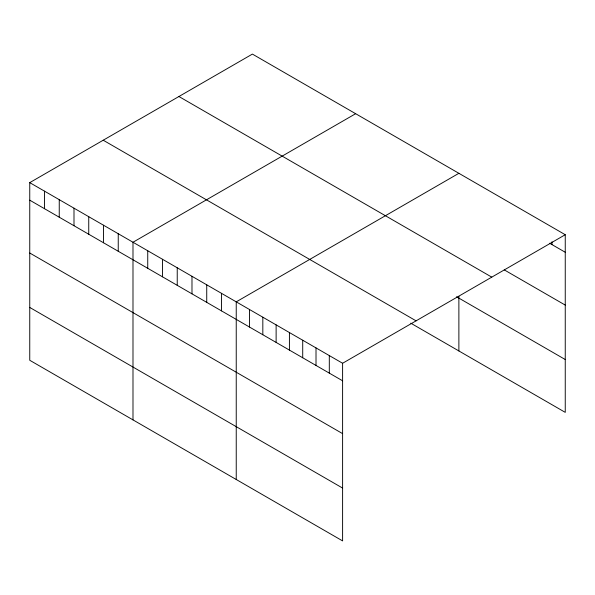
<?xml version="1.0" encoding="UTF-8"?>
<svg xmlns="http://www.w3.org/2000/svg" width="595" height="595" viewBox="0 0 595 595"><rect width="100%" height="100%" fill="white"/><g stroke="black" fill="none" stroke-linecap="round" stroke-linejoin="round"><path stroke-width="0.89" d="M29.75 182.635L342.601 363.262L342.601 540.907L29.75 360.28L29.75 182.635L252.399 54.093L565.25 234.72L565.25 412.365L410.751 323.167M355.639 113.704L132.99 242.247L132.99 419.884M458.879 173.309L236.237 301.851L236.237 479.496M342.601 363.262L565.25 234.72M549.609 243.229L565.25 252.258M504.24 269.87L565.25 305.094M178.924 96.516L491.775 277.136M456.551 296.771L565.25 359.529M103.225 140.219L416.076 320.846M29.75 200.18L342.601 380.8M29.75 253.009L342.601 433.636M29.75 307.444L342.601 488.071M551.952 241.815L551.952 244.582M458.879 296.303L458.879 350.953M329.31 355.587L329.31 373.125M316.012 347.911L316.012 365.449M302.714 340.236L302.714 357.774M289.423 332.553L289.423 350.098M276.125 324.877L276.125 342.423M262.826 317.202L262.826 334.74M249.528 309.526L249.528 327.064M221.489 293.335L221.489 310.873M206.733 284.819L206.733 302.357M191.984 276.303L191.984 293.841M177.236 267.787L177.236 285.332M162.487 259.271L162.487 276.816M147.738 250.763L147.738 268.3M118.241 233.731L118.241 251.268M103.493 225.215L103.493 242.753M88.744 216.699L88.744 234.237M73.996 208.183L73.996 225.721M59.247 199.667L59.247 217.205M44.499 191.151L44.499 208.689"/></g></svg>
